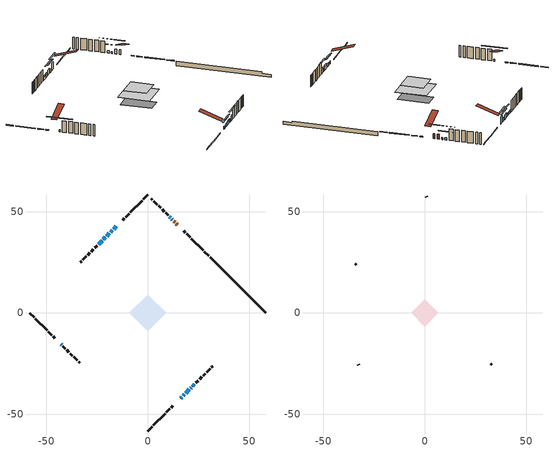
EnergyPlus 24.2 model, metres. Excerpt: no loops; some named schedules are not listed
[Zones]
conditioned space
 floor adiabatic (AdiabaticFloorConstruction): -9.03,0 0,9.03 9.03,0 0,-9.03 z3.05
 floor foundation (Slab1 construction): -6.86,2.2 -2.2,6.86 6.86,-2.2 2.2,-6.86 z-1.22
 wall outside (RimJoist1 construction): 0,-58.16 2.11,-56.05 / -58.16,0 -56.05,-2.11 / 0,58.16 -2.11,56.05 / 30.06,28.1 27.95,30.21 z0.61:0.91
 wall outside (RimJoist2 construction): 2.77,-55.4 8.52,-49.65 / -55.4,-2.77 -49.65,-8.52 / -2.77,55.4 -8.52,49.65 / 27.29,30.87 21.55,36.62 z0.61:0.91
 wall outside (RimJoist3 construction): 9.17,-48.99 10.89,-47.27 / -48.99,-9.17 -47.27,-10.89 / -9.17,48.99 -10.89,47.27 / 20.89,37.27 19.17,38.99 z0.61:0.91
 wall outside (RimJoist5 construction): 11.55,-46.62 12.4,-45.77 / -46.62,-11.55 -45.77,-12.4 / -11.55,46.62 -12.4,45.77 / 18.52,39.65 17.67,40.5 z0.61:0.91
 wall outside (AdiabaticWallConstruction 1): 14.64,43.53 14.12,44.05 / 13.46,44.7 12.85,45.31 z0.61:2.64
 wall outside (AdiabaticWallConstruction): 15.43,-42.74 15.49,-42.67 / 21.13,-37.03 21.4,-36.76 z0.61:1.83; 16.15,-42.02 16.74,-41.42 / 11.27,46.9 10.67,47.49 z0.61:1.58; 17.4,-40.77 18.05,-40.12 / -17.45,40.72 -18.24,39.92 z0.61:1.98; 18.7,-39.46 20.48,-37.69 z0.61:1.99; 12.2,45.97 11.92,46.24 / -42.74,-15.43 -42.47,-15.7 z0.61:1.43; -15.43,42.74 -16.79,41.37 z0.61:3.66; -18.9,39.27 -20.26,37.9 z0.61:2.72; 22.06,-36.11 23.03,-35.14 z0.61:2.74; -20.92,37.25 -21.82,36.35 / -22.47,35.69 -24.27,33.89 z0.61:1.68
 wall outside (Wall1 construction): 23.69,-34.48 24.87,-33.3 / -41.81,-16.35 -40.63,-17.54 / -24.93,33.24 -26.11,32.06 / 10.02,48.15 8.83,49.33 z0.61:5.49
 wall outside (Wall2 construction): 25.53,-32.64 26.67,-31.49 / -39.97,-18.19 -38.82,-19.34 / -26.77,31.4 -27.91,30.25 / 8.18,49.99 7.03,51.14 z0.61:5.49
 wall outside (Wall3 construction): 27.33,-30.83 28.34,-29.83 / -38.17,-20 -37.16,-21.01 / -28.57,29.59 -29.58,28.59 / 6.37,51.79 5.36,52.8 z0.61:5.49
 wall outside (Wall4 construction): 29,-29.17 30.72,-27.45 / -36.5,-21.66 -34.78,-23.38 / -30.24,27.93 -31.96,26.21 / 4.71,53.46 2.99,55.18 z0.61:5.49
 wall outside (Wall5 construction): 31.37,-26.79 31.94,-26.23 / -34.12,-24.04 -33.56,-24.61 / -32.61,25.55 -33.18,24.99 / 2.33,55.83 1.76,56.4 z0.61:5.49
 wall foundation (FoundationWall1 construction): 30.72,27.44,-1.22 30.72,27.44,0.61 55.42,2.74,0.61 55.42,2.74,0 58.16,0,0 58.16,0,-1.22
 window (WindowConstruction 10): 15.43,-42.74 15.49,-42.67 z0.61:1.83
 window (WindowConstruction 7): 16.15,-42.01 16.74,-41.42 z0.61:1.58
 window (WindowConstruction 8): 17.4,-40.76 18.05,-40.12 z0.61:1.98
 window (WindowConstruction 9): 18.7,-39.46 20.48,-37.69 z0.61:1.99
 window (WindowConstruction 12): 12.19,45.97 11.92,46.24 z0.61:1.42
 window (WindowConstruction 13): -42.74,-15.43 -42.47,-15.7 z0.61:1.42
 window (WindowConstruction 11): 21.13,-37.03 21.4,-36.76 z0.61:1.83
 window (WindowConstruction): 11.27,46.9 10.67,47.49 z0.61:1.58
 window (WindowConstruction 1): -15.43,42.74 -16.79,41.37 z0.61:3.66
 window (WindowConstruction 2): -17.45,40.72 -18.24,39.93 z0.61:1.98
 window (WindowConstruction 3): -18.9,39.27 -20.26,37.9 z0.61:2.72
 window (WindowConstruction 4): 22.06,-36.11 23.03,-35.14 z0.61:2.74
 window (WindowConstruction 5): -20.92,37.25 -21.82,36.35 z0.61:1.68
 window (WindowConstruction 6): -22.47,35.69 -24.27,33.9 z0.61:1.68
 door (Door): 14.64,43.53 14.12,44.05 z0.61:2.64
 door (Door 1): 13.46,44.7 12.85,45.31 z0.61:2.64
 ceiling adiabatic (AdiabaticFloorConstruction): 0,-9.03 9.03,0 0,9.03 -9.03,0 z3.05
attic - vented
 floor to conditioned space (Floor1 construction Reversed): -6.69,0 0,6.69 6.69,0 0,-6.69 z5.49
 wall outside (Wall6 construction): 32.6,-25.57 33.05,-25.12 / -32.9,-25.26 -32.45,-25.71 / -33.84,24.33 -34.29,23.88 / 1.11,57.06 0.66,57.51 z0.61:5.49
 roof outside (Roof1 construction): 14.77,-43.39,5.49 8.26,-36.88,8.56 6.54,-38.6,8.56 13.05,-45.11,5.49; -43.39,-14.77,5.49 -36.88,-8.26,8.56 -38.6,-6.54,8.56 -45.11,-13.05,5.49; -14.77,43.39,5.49 -8.26,36.88,8.56 -6.54,38.6,8.56 -13.05,45.11,5.49; 15.29,42.87,5.49 8.78,36.36,8.56 10.5,34.64,8.56 17.01,41.15,5.49
shading: 18.61,-39.56 14.28,-43.88 14.57,-44.17 18.9,-39.85 z4.22; 19.91,-38.25 15.53,-42.63 15.82,-42.92 20.2,-38.54 z4.62; 20.62,-37.55 18.56,-39.6 18.85,-39.89 20.91,-37.84 z2.19; 8.33,49.83 15.79,42.38 16.08,42.67 8.62,50.12 z6.5; -38.88,-19.29 -46.33,-11.83 -46.62,-12.13 -39.17,-19.58 z6.5; 8.81,49.36 13.13,45.03 13.42,45.32 9.1,49.65 z4.22; -18.66,39.51 -13.56,44.6 -13.85,44.9 -18.95,39.8 z6.3; -20.11,38.06 -15.58,42.58 -15.87,42.87 -20.4,38.35 z4.62; -22.13,36.04 -17.03,41.14 -17.32,41.43 -22.42,36.33 z5.36; 24.89,-33.27 20.19,-37.97 20.48,-38.26 25.19,-33.56 z5.38; -21.96,36.21 -20.78,37.39 -21.07,37.68 -22.25,36.5 z1.88; -24.41,33.75 -22.33,35.83 -22.62,36.13 -24.7,34.04 z1.88
[Building]
Building 1: Terrain=Suburbs
[Site:Location]
Toronto City Centre_ON: Latitude {deg}=43.63; Longitude {deg}=-79.39; Time Zone {hr}=-5; Elevation {m}=77; Keep Site Location Information=Yes
[Site:GroundTemperature:Shallow]
5.01852, 3.26908, 3.12898, 3.95918, 7.29196, 10.6092, 13.4851, 15.3069, 15.4617, 13.9799, 11.1774, 7.9619
[Site:WaterMainsTemperature]
Calculation Method=Schedule; Temperature Schedule=mains temperature schedule
[Material] Roughness=Rough; Thermal Absorptance=0.9
Name | Thickness {m} | Conductivity {W/m-K} | Density {kg/m3} | Specific Heat {J/kg-K} | Solar Absorptance | Visible Absorptance
asphalt or fiberglass shingles | 0.00635 | 0.162714 | 1121.4 | 1465.45 | 0.4 | 0.4
ceiling loosefill ins | 0.0846667 | 0.0480833 | 16.02 | 1046.75 | 0.7 | 0.7
ceiling stud and cavity | 0.1397 | 0.088546 | 65.682 | 1177.47 | 0.7 | 0.7
concrete 4.0 in. | 0.1016 | 1.803125 | 2242.8 | 837.4 | 0.7 | 0.7
concrete 8.0 in. | 0.2032 | 1.803125 | 2242.8 | 837.4 | 0.7 | 0.7
door material | 0.04445 | 0.053851 | 512.64 | 1214.23 | 0.7 | 0.7
exterior vertical ins | 0.0124731 | 0.029427 | 32.04 | 1214.23 | 0.7 | 0.7
floor covering | 0.0127 | 0.0433444 | 54.468 | 1339.84 | 0.6 | 0.6
floor rigid ins; wall rigid ins | 0.512978 | 0.029427 | 32.04 | 1214.23 | 0.7 | 0.7
floor stud and cavity | 0.1397 | 1.75129 | 37.0049 | 1207.88 | 0.7 | 0.7
furniture material conditioned space 1 | 0.1524 | 0.115458 | 640.8 | 1214.23 | 0.6 | 0.6
gypsum board | 0.0127 | 0.160291 | 801 | 837.4 | 0.6 | 0.6
gypsum board 1 | 0.0127 | 0.160291 | 801 | 837.4 | 0.7 | 0.7
osb sheathing 0.5 in. | 0.0127 | 0.115458 | 512.64 | 1214.23 | 0.7 | 0.7
osb sheathing 0.75 in. | 0.01905 | 0.115458 | 512.64 | 1214.23 | 0.7 | 0.7
osb sheathing 2.0 in. | 0.0508 | 0.115458 | 512.64 | 1214.23 | 0.7 | 0.7
rim joist rigid ins | 0.051816 | 0.029427 | 32.04 | 1214.23 | 0.7 | 0.7
rim joist stud and cavity | 0.0508 | 0.0453203 | 125.044 | 1163.47 | 0.6 | 0.6
rim joist stud and cavity 1 | 0.0508 | 0.311623 | 125.044 | 1163.47 | 0.6 | 0.6
rim joist stud and cavity 2 | 0.0508 | 0.0297552 | 125.044 | 1163.47 | 0.6 | 0.6
rim joist stud and cavity 3 | 0.0508 | 0.0322498 | 125.044 | 1163.47 | 0.6 | 0.6
wall stud and cavity | 0.1397 | 0.0971095 | 139.0536 | 1170.24 | 0.7 | 0.7
wall stud and cavity 1 | 0.1397 | 0.0832512 | 139.0536 | 1170.24 | 0.7 | 0.7
wall stud and cavity 2 | 0.1397 | 0.0969908 | 139.0536 | 1170.24 | 0.7 | 0.7
wall stud and cavity 3 | 0.1397 | 0.111902 | 139.0536 | 1170.24 | 0.7 | 0.7
wall stud and cavity 4 | 0.0889 | 6.1454 | 50.32683 | 1063.81 | 0.6 | 0.6
wall stud and cavity 5 | 0.0889 | 0.380278 | 52.3479 | 1209.89 | 0.7 | 0.7
wall stud and cavity 6 | 0.0889 | 0.391764 | 83.0341 | 1211.67 | 0.7 | 0.7
wood siding | 0.0254 | 0.102417 | 544.68 | 1172.36 | 0.4 | 0.4
wood siding 1 | 0.00254 | 0.102417 | 544.68 | 1172.36 | 0.4 | 0.4
wood siding 2; wood siding 3; wood siding 4 | 0.0254 | 0.102417 | 544.68 | 1172.36 | 0.7 | 0.7
[WindowMaterial:SimpleGlazingSystem]
Name | U-Factor {W/m2-K} | Solar Heat Gain Coefficient
WindowMaterial | 2.12414 | 0.43
WindowMaterial 1 | 1.60631 | 0.57
WindowMaterial 10 | 3.06271 | 0.54
WindowMaterial 11 | 3.22965 | 0.37
WindowMaterial 2 | 2.347853 | 0.53
WindowMaterial 3 | 2.969594 | 0.6
WindowMaterial 4 | 1.7051 | 0.54
WindowMaterial 5 | 1.97538 | 0.47
WindowMaterial 6 | 1.84138 | 0.5
WindowMaterial 7 | 1.9856 | 0.47
WindowMaterial 8 | 3.30005 | 0.67
WindowMaterial 9 | 3.11495 | 0.41
[Construction]
AdiabaticFloorConstruction: floor stud and cavity, floor rigid ins, osb sheathing 0.75 in., floor covering
AdiabaticWallConstruction: wood siding 3, wall rigid ins, wall stud and cavity 5, gypsum board
AdiabaticWallConstruction 1: wood siding 4, wall rigid ins, wall stud and cavity 5, gypsum board
Door; Door 1: door material
Floor1 construction Reversed: gypsum board, ceiling stud and cavity, ceiling loosefill ins
FoundationWall1 construction: concrete 8.0 in., gypsum board 1
furniture construction conditioned space 1: furniture material conditioned space 1
PartitionWallConstruction: gypsum board, wall stud and cavity 6, gypsum board
RimJoist1 construction: wood siding 2, osb sheathing 2.0 in., rim joist stud and cavity
RimJoist2 construction: wood siding 2, rim joist rigid ins, osb sheathing 2.0 in., rim joist stud and cavity 1
RimJoist3 construction: wood siding 2, osb sheathing 2.0 in., rim joist stud and cavity 2
RimJoist5 construction: wood siding 2, osb sheathing 2.0 in., rim joist stud and cavity 3
Roof1 construction: asphalt or fiberglass shingles
Slab1 construction: concrete 4.0 in.
Wall1 construction: wood siding, osb sheathing 0.5 in., wall stud and cavity, gypsum board
Wall2 construction; Wall4 construction: wood siding, osb sheathing 0.5 in., wall stud and cavity 1, gypsum board
Wall3 construction: wood siding, osb sheathing 0.5 in., wall stud and cavity 2, gypsum board
Wall5 construction: wood siding, osb sheathing 0.5 in., wall stud and cavity 3, gypsum board
Wall6 construction: wood siding 1, wall stud and cavity 4
WindowConstruction; WindowConstruction 7: WindowMaterial
WindowConstruction 1: WindowMaterial 1
WindowConstruction 10: WindowMaterial 9
WindowConstruction 11: WindowMaterial 10
WindowConstruction 12; WindowConstruction 13: WindowMaterial 11
WindowConstruction 2: WindowMaterial 2
WindowConstruction 3: WindowMaterial 3
WindowConstruction 4: WindowMaterial 4
WindowConstruction 5: WindowMaterial 5
WindowConstruction 6: WindowMaterial 6
WindowConstruction 8: WindowMaterial 7
WindowConstruction 9: WindowMaterial 8
[Zone] Multiplier=1; Part of Total Floor Area=Yes
Name | Volume {m3}
attic - vented | 44.6031
conditioned space | 592.1
[Space]
Name | Zone | Volume {m3}
attic - vented 1 | attic - vented | 44.6031
conditioned space 1 | conditioned space | 592.1
[ZoneInfiltration:EffectiveLeakageArea]
infil attic - vented 1: Zone or Space=attic - vented 1; Schedule=Always On Discrete; Effective Air Leakage Area {cm2}=3767.16; Stack Coefficient=0.000552675; Wind Coefficient=1.58838e-05
[ZoneMixing]
whole house fan mix: Zone or Space=attic - vented; Schedule=Always On Continuous; Design Flow Rate Calculation Method=Flow/Zone; Design Flow Rate {m3/s}=0; Source Zone or Space=conditioned space
[SurfaceProperty:ExposedFoundationPerimeter]
Slab1: Exposed Perimeter Calculation Method=TotalExposedPerimeter; Total Exposed Perimeter {m}=38.812
[InternalMass] Zone or ZoneList=conditioned space; Space or SpaceList=conditioned space 1
Name | Construction | Surface Area {m2}
furniture mass conditioned space 1 | furniture construction conditioned space 1 | 99.0398
partition wall mass | PartitionWallConstruction | 247.6
[Lights]
interior lighting: Zone or ZoneList or Space or SpaceList=conditioned space 1; Schedule=interior lighting schedule; Design Level Calculation Method=LightingLevel; Lighting Level {W}=343.2; Return Air Fraction=0; Fraction Radiant=0.6; Fraction Visible=0.2; Fraction Replaceable=1
[People]
occupants: Zone or ZoneList or Space or SpaceList=conditioned space 1; Number of People Schedule=occupants schedule; Number of People Calculation Method=People; Number of People=3; Fraction Radiant=0.314171; Sensible Heat Fraction=0.56303; Activity Level Schedule=occupants activity schedule; Carbon Dioxide Generation Rate {m3/s-W}=0; Enable ASHRAE 55 Comfort Warnings=No; Mean Radiant Temperature Calculation Type=EnclosureAveraged
[ElectricEquipment] Zone or ZoneList or Space or SpaceList=conditioned space 1; Design Level Calculation Method=EquipmentLevel
Name | Schedule | Design Level {W} | Fraction Latent | Fraction Radiant | Fraction Lost
clothes dryer | clothes dryer schedule | 140.772 | 0.015 | 0.081 | 0.85
clothes washer | clothes washer schedule | 32.1985 | 0.03 | 0.162 | 0.7
cooking range | cooking range schedule | 215.147 | 0.08 | 0.432 | 0.2
dishwasher | dishwasher schedule | 66.8632 | 0.3 | 0.18 | 0.4
fridge | fridge schedule | 72.9452 | 0 | 0.6 | 0
mech vent bath fan 0 | mech vent bath fan 0 schedule | 50.2 | 0 | 0 | 1
mech vent bath fan 1 | mech vent bath fan 1 schedule | 50.2 | 0 | 0 | 1
mech vent house fan | mech vent house fan schedule | 0 | 0 | 0 | 1
mech vent house fan cfis | mech vent house fan cfis schedule | 0 | 0 | 0 | 0
mech vent range fan 0 | mech vent range fan 0 schedule | 57 | 0 | 0 | 1
misc plug loads | misc plug loads schedule | 494.7 | 0.045 | 0.513 | 0.1
whole house fan | Always On Discrete | 0 | 0 | 0 | 1
[OtherEquipment] Zone or ZoneList or Space or SpaceList=conditioned space 1; Design Level Calculation Method=EquipmentLevel
Name | Fuel Type | Schedule | Design Level {W} | Fraction Latent | Fraction Radiant | Fraction Lost
clothes dryer 1 | Electricity | clothes dryer schedule | 0 | 0.015 | 0.081 | 0.85
cooking range 1 | Electricity | cooking range schedule | 0 | 0.08 | 0.432 | 0.2
general water use latent | None | general water use schedule | 62.594 | 1 | 0 | 0
general water use sensible | None | general water use schedule | -61.6891 | 0 | 0.6 | 0
mech vent house fan latent load | None | Always On Discrete | 0 | 1 | 0 | 0
mech vent house fan sensible load | None | Always On Discrete | 0 | 0 | 0 | 0
water heater energy adjustment1 | NaturalGas | Always On Discrete | 0.01 | 0 | 0 | 1
[ZoneInfiltration:DesignFlowRate] Zone or ZoneList or Space or SpaceList=conditioned space 1; Schedule=Always On Discrete; Design Flow Rate Calculation Method=Flow/Zone; Design Flow Rate {m3/s}=0
infil flow; natural vent flow; whole house fan flow
[Foundation:Kiva]
Foundation Kiva 1: Initial Indoor Air Temperature {C}=18; Wall Height Above Grade {m}=0.609996; Wall Depth Below Slab {m}=0.2032; Custom Block Material Name 1=exterior vertical ins; Custom Block Depth 1 {m}=1.82999; Custom Block X Position 1 {m}=0.2159; Custom Block Z Position 1 {m}=0
[Foundation:Kiva:Settings]
Soil Conductivity {W/m-K}=0.849921; Soil Density {kg/m3}=1842.3; Soil Specific Heat {J/kg-K}=418.7; Ground Solar Absorptivity=0.9; Ground Thermal Absorptivity=0.9; Ground Surface Roughness {m}=0.03; Far-Field Width {m}=40; Deep-Ground Boundary Condition=ZeroFlux; Deep-Ground Depth {m}=40; Minimum Cell Dimension {m}=0.2; Maximum Cell Growth Coefficient=3; Simulation Timestep=Timestep
[Exterior:Lights]
exterior lighting: Schedule=exterior lighting schedule; Design Level {W}=75.6
[Schedule:Constant]
Name | Hourly Value
Always On Continuous; mech vent house fan schedule; mech vent house fan cfis schedule; Always On Discrete | 1
occupants activity schedule | 117.228
fridge schedule | 0
[Schedule:Week:Daily]
interior lighting schedule Week Rule - Jan1-Jan27: interior lighting schedule day, interior lighting schedule day, interior lighting schedule day, interior lighting schedule day, interior lighting schedule day, interior lighting schedule day, interior lighting schedule day, interior lighting schedule default day, interior lighting schedule default day, interior lighting schedule default day, interior lighting schedule default day, interior lighting schedule default day
interior lighting schedule Week Rule - Jan28-Feb3: interior lighting schedule day, interior lighting schedule day, interior lighting schedule day, interior lighting schedule day, interior lighting schedule day 1, interior lighting schedule day 1, interior lighting schedule day 1, interior lighting schedule default day, interior lighting schedule default day, interior lighting schedule default day, interior lighting schedule default day, interior lighting schedule default day
interior lighting schedule Week Rule - Feb4-Feb24: interior lighting schedule day 1, interior lighting schedule day 1, interior lighting schedule day 1, interior lighting schedule day 1, interior lighting schedule day 1, interior lighting schedule day 1, interior lighting schedule day 1, interior lighting schedule default day, interior lighting schedule default day, interior lighting schedule default day, interior lighting schedule default day, interior lighting schedule default day
interior lighting schedule Week Rule - Feb25-Mar3: interior lighting schedule day 1, interior lighting schedule day 1, interior lighting schedule day 1, interior lighting schedule day 1, interior lighting schedule day 2, interior lighting schedule day 2, interior lighting schedule day 2, interior lighting schedule default day, interior lighting schedule default day, interior lighting schedule default day, interior lighting schedule default day, interior lighting schedule default day
interior lighting schedule Week Rule - Mar4-Mar31: interior lighting schedule day 2, interior lighting schedule day 2, interior lighting schedule day 2, interior lighting schedule day 2, interior lighting schedule day 2, interior lighting schedule day 2, interior lighting schedule day 2, interior lighting schedule default day, interior lighting schedule default day, interior lighting schedule default day, interior lighting schedule default day, interior lighting schedule default day
interior lighting schedule Week Rule - Apr1-Apr28: interior lighting schedule day 3, interior lighting schedule day 3, interior lighting schedule day 3, interior lighting schedule day 3, interior lighting schedule day 3, interior lighting schedule day 3, interior lighting schedule day 3, interior lighting schedule default day, interior lighting schedule default day, interior lighting schedule default day, interior lighting schedule default day, interior lighting schedule default day
interior lighting schedule Week Rule - Apr29-May5: interior lighting schedule day 3, interior lighting schedule day 3, interior lighting schedule day 4, interior lighting schedule day 4, interior lighting schedule day 4, interior lighting schedule day 4, interior lighting schedule day 4, interior lighting schedule default day, interior lighting schedule default day, interior lighting schedule default day, interior lighting schedule default day, interior lighting schedule default day
interior lighting schedule Week Rule - May6-May26: interior lighting schedule day 4, interior lighting schedule day 4, interior lighting schedule day 4, interior lighting schedule day 4, interior lighting schedule day 4, interior lighting schedule day 4, interior lighting schedule day 4, interior lighting schedule default day, interior lighting schedule default day, interior lighting schedule default day, interior lighting schedule default day, interior lighting schedule default day
interior lighting schedule Week Rule - May27-Jun2: interior lighting schedule day 4, interior lighting schedule day 4, interior lighting schedule day 4, interior lighting schedule day 4, interior lighting schedule day 4, interior lighting schedule day 5, interior lighting schedule day 5, interior lighting schedule default day, interior lighting schedule default day, interior lighting schedule default day, interior lighting schedule default day, interior lighting schedule default day
interior lighting schedule Week Rule - Jun3-Jun30: interior lighting schedule day 5, interior lighting schedule day 5, interior lighting schedule day 5, interior lighting schedule day 5, interior lighting schedule day 5, interior lighting schedule day 5, interior lighting schedule day 5, interior lighting schedule default day, interior lighting schedule default day, interior lighting schedule default day, interior lighting schedule default day, interior lighting schedule default day
interior lighting schedule Week Rule - Jul1-Jul28: interior lighting schedule day 6, interior lighting schedule day 6, interior lighting schedule day 6, interior lighting schedule day 6, interior lighting schedule day 6, interior lighting schedule day 6, interior lighting schedule day 6, interior lighting schedule default day, interior lighting schedule default day, interior lighting schedule default day, interior lighting schedule default day, interior lighting schedule default day
interior lighting schedule Week Rule - Jul29-Aug4: interior lighting schedule day 6, interior lighting schedule day 6, interior lighting schedule day 6, interior lighting schedule day 7, interior lighting schedule day 7, interior lighting schedule day 7, interior lighting schedule day 7, interior lighting schedule default day, interior lighting schedule default day, interior lighting schedule default day, interior lighting schedule default day, interior lighting schedule default day
interior lighting schedule Week Rule - Aug5-Aug25: interior lighting schedule day 7, interior lighting schedule day 7, interior lighting schedule day 7, interior lighting schedule day 7, interior lighting schedule day 7, interior lighting schedule day 7, interior lighting schedule day 7, interior lighting schedule default day, interior lighting schedule default day, interior lighting schedule default day, interior lighting schedule default day, interior lighting schedule default day
interior lighting schedule Week Rule - Aug26-Sep1: interior lighting schedule day 7, interior lighting schedule day 7, interior lighting schedule day 7, interior lighting schedule day 7, interior lighting schedule day 7, interior lighting schedule day 7, interior lighting schedule day 8, interior lighting schedule default day, interior lighting schedule default day, interior lighting schedule default day, interior lighting schedule default day, interior lighting schedule default day
interior lighting schedule Week Rule - Sep2-Sep29: interior lighting schedule day 8, interior lighting schedule day 8, interior lighting schedule day 8, interior lighting schedule day 8, interior lighting schedule day 8, interior lighting schedule day 8, interior lighting schedule day 8, interior lighting schedule default day, interior lighting schedule default day, interior lighting schedule default day, interior lighting schedule default day, interior lighting schedule default day
interior lighting schedule Week Rule - Sep30-Oct6: interior lighting schedule day 8, interior lighting schedule day 9, interior lighting schedule day 9, interior lighting schedule day 9, interior lighting schedule day 9, interior lighting schedule day 9, interior lighting schedule day 9, interior lighting schedule default day, interior lighting schedule default day, interior lighting schedule default day, interior lighting schedule default day, interior lighting schedule default day
interior lighting schedule Week Rule - Oct7-Oct27: interior lighting schedule day 9, interior lighting schedule day 9, interior lighting schedule day 9, interior lighting schedule day 9, interior lighting schedule day 9, interior lighting schedule day 9, interior lighting schedule day 9, interior lighting schedule default day, interior lighting schedule default day, interior lighting schedule default day, interior lighting schedule default day, interior lighting schedule default day
interior lighting schedule Week Rule - Oct28-Nov3: interior lighting schedule day 9, interior lighting schedule day 9, interior lighting schedule day 9, interior lighting schedule day 9, interior lighting schedule day 10, interior lighting schedule day 10, interior lighting schedule day 10, interior lighting schedule default day, interior lighting schedule default day, interior lighting schedule default day, interior lighting schedule default day, interior lighting schedule default day
interior lighting schedule Week Rule - Nov4-Nov24: interior lighting schedule day 10, interior lighting schedule day 10, interior lighting schedule day 10, interior lighting schedule day 10, interior lighting schedule day 10, interior lighting schedule day 10, interior lighting schedule day 10, interior lighting schedule default day, interior lighting schedule default day, interior lighting schedule default day, interior lighting schedule default day, interior lighting schedule default day
interior lighting schedule Week Rule - Nov25-Dec1: interior lighting schedule day 10, interior lighting schedule day 10, interior lighting schedule day 10, interior lighting schedule day 10, interior lighting schedule day 10, interior lighting schedule day 10, interior lighting schedule day 11, interior lighting schedule default day, interior lighting schedule default day, interior lighting schedule default day, interior lighting schedule default day, interior lighting schedule default day
interior lighting schedule Week Rule - Dec2-Dec31: interior lighting schedule day 11, interior lighting schedule day 11, interior lighting schedule day 11, interior lighting schedule day 11, interior lighting schedule day 11, interior lighting schedule day 11, interior lighting schedule day 11, interior lighting schedule default day, interior lighting schedule default day, interior lighting schedule default day, interior lighting schedule default day, interior lighting schedule default day
occupants schedule Week Rule - Jan1-Dec31: occupants schedule day, occupants schedule day, occupants schedule day, occupants schedule day, occupants schedule day, occupants schedule day, occupants schedule day, occupants schedule default day, occupants schedule default day, occupants schedule default day, occupants schedule default day, occupants schedule default day
clothes dryer schedule Week Rule - Jan1-Dec31: clothes dryer schedule day, clothes dryer schedule day, clothes dryer schedule day, clothes dryer schedule day, clothes dryer schedule day, clothes dryer schedule day, clothes dryer schedule day, clothes dryer schedule default day, clothes dryer schedule default day, clothes dryer schedule default day, clothes dryer schedule default day, clothes dryer schedule default day
clothes washer schedule Week Rule - Jan1-Dec31: clothes washer schedule day, clothes washer schedule day, clothes washer schedule day, clothes washer schedule day, clothes washer schedule day, clothes washer schedule day, clothes washer schedule day, clothes washer schedule default day, clothes washer schedule default day, clothes washer schedule default day, clothes washer schedule default day, clothes washer schedule default day
cooking range schedule Week Rule - Jan1-Dec31: cooking range schedule day, cooking range schedule day, cooking range schedule day, cooking range schedule day, cooking range schedule day, cooking range schedule day, cooking range schedule day, cooking range schedule default day, cooking range schedule default day, cooking range schedule default day, cooking range schedule default day, cooking range schedule default day
dishwasher schedule Week Rule - Jan1-Dec31: dishwasher schedule day, dishwasher schedule day, dishwasher schedule day, dishwasher schedule day, dishwasher schedule day, dishwasher schedule day, dishwasher schedule day, dishwasher schedule default day, dishwasher schedule default day, dishwasher schedule default day, dishwasher schedule default day, dishwasher schedule default day
mech vent bath fan 0 schedule Week Rule - Jan1-Dec31: mech vent bath fan 0 schedule day, mech vent bath fan 0 schedule day, mech vent bath fan 0 schedule day, mech vent bath fan 0 schedule day, mech vent bath fan 0 schedule day, mech vent bath fan 0 schedule day, mech vent bath fan 0 schedule day, mech vent bath fan 0 schedule default day, mech vent bath fan 0 schedule default day, mech vent bath fan 0 schedule default day, mech vent bath fan 0 schedule default day, mech vent bath fan 0 schedule default day
mech vent bath fan 1 schedule Week Rule - Jan1-Dec31: mech vent bath fan 1 schedule day, mech vent bath fan 1 schedule day, mech vent bath fan 1 schedule day, mech vent bath fan 1 schedule day, mech vent bath fan 1 schedule day, mech vent bath fan 1 schedule day, mech vent bath fan 1 schedule day, mech vent bath fan 1 schedule default day, mech vent bath fan 1 schedule default day, mech vent bath fan 1 schedule default day, mech vent bath fan 1 schedule default day, mech vent bath fan 1 schedule default day
mech vent range fan 0 schedule Week Rule - Jan1-Dec31: mech vent range fan 0 schedule day, mech vent range fan 0 schedule day, mech vent range fan 0 schedule day, mech vent range fan 0 schedule day, mech vent range fan 0 schedule day, mech vent range fan 0 schedule day, mech vent range fan 0 schedule day, mech vent range fan 0 schedule default day, mech vent range fan 0 schedule default day, mech vent range fan 0 schedule default day, mech vent range fan 0 schedule default day, mech vent range fan 0 schedule default day
misc plug loads schedule Week Rule - Jan1-Dec31: misc plug loads schedule day, misc plug loads schedule day, misc plug loads schedule day, misc plug loads schedule day, misc plug loads schedule day, misc plug loads schedule day, misc plug loads schedule day, misc plug loads schedule default day, misc plug loads schedule default day, misc plug loads schedule default day, misc plug loads schedule default day, misc plug loads schedule default day
general water use schedule Week Rule - Jan1-Dec31: general water use schedule day, general water use schedule day, general water use schedule day, general water use schedule day, general water use schedule day, general water use schedule day, general water use schedule day, general water use schedule default day, general water use schedule default day, general water use schedule default day, general water use schedule default day, general water use schedule default day
exterior lighting schedule Week Rule - Jan1-Jan27: exterior lighting schedule day, exterior lighting schedule day, exterior lighting schedule day, exterior lighting schedule day, exterior lighting schedule day, exterior lighting schedule day, exterior lighting schedule day, exterior lighting schedule default day, exterior lighting schedule default day, exterior lighting schedule default day, exterior lighting schedule default day, exterior lighting schedule default day
exterior lighting schedule Week Rule - Jan28-Feb3: exterior lighting schedule day, exterior lighting schedule day, exterior lighting schedule day, exterior lighting schedule day, exterior lighting schedule day 1, exterior lighting schedule day 1, exterior lighting schedule day 1, exterior lighting schedule default day, exterior lighting schedule default day, exterior lighting schedule default day, exterior lighting schedule default day, exterior lighting schedule default day
exterior lighting schedule Week Rule - Feb4-Feb24: exterior lighting schedule day 1, exterior lighting schedule day 1, exterior lighting schedule day 1, exterior lighting schedule day 1, exterior lighting schedule day 1, exterior lighting schedule day 1, exterior lighting schedule day 1, exterior lighting schedule default day, exterior lighting schedule default day, exterior lighting schedule default day, exterior lighting schedule default day, exterior lighting schedule default day
exterior lighting schedule Week Rule - Feb25-Mar3: exterior lighting schedule day 1, exterior lighting schedule day 1, exterior lighting schedule day 1, exterior lighting schedule day 1, exterior lighting schedule day 2, exterior lighting schedule day 2, exterior lighting schedule day 2, exterior lighting schedule default day, exterior lighting schedule default day, exterior lighting schedule default day, exterior lighting schedule default day, exterior lighting schedule default day
exterior lighting schedule Week Rule - Mar4-Mar31: exterior lighting schedule day 2, exterior lighting schedule day 2, exterior lighting schedule day 2, exterior lighting schedule day 2, exterior lighting schedule day 2, exterior lighting schedule day 2, exterior lighting schedule day 2, exterior lighting schedule default day, exterior lighting schedule default day, exterior lighting schedule default day, exterior lighting schedule default day, exterior lighting schedule default day
exterior lighting schedule Week Rule - Apr1-Apr28: exterior lighting schedule day 3, exterior lighting schedule day 3, exterior lighting schedule day 3, exterior lighting schedule day 3, exterior lighting schedule day 3, exterior lighting schedule day 3, exterior lighting schedule day 3, exterior lighting schedule default day, exterior lighting schedule default day, exterior lighting schedule default day, exterior lighting schedule default day, exterior lighting schedule default day
exterior lighting schedule Week Rule - Apr29-May5: exterior lighting schedule day 3, exterior lighting schedule day 3, exterior lighting schedule day 4, exterior lighting schedule day 4, exterior lighting schedule day 4, exterior lighting schedule day 4, exterior lighting schedule day 4, exterior lighting schedule default day, exterior lighting schedule default day, exterior lighting schedule default day, exterior lighting schedule default day, exterior lighting schedule default day
exterior lighting schedule Week Rule - May6-May26: exterior lighting schedule day 4, exterior lighting schedule day 4, exterior lighting schedule day 4, exterior lighting schedule day 4, exterior lighting schedule day 4, exterior lighting schedule day 4, exterior lighting schedule day 4, exterior lighting schedule default day, exterior lighting schedule default day, exterior lighting schedule default day, exterior lighting schedule default day, exterior lighting schedule default day
exterior lighting schedule Week Rule - May27-Jun2: exterior lighting schedule day 4, exterior lighting schedule day 4, exterior lighting schedule day 4, exterior lighting schedule day 4, exterior lighting schedule day 4, exterior lighting schedule day 5, exterior lighting schedule day 5, exterior lighting schedule default day, exterior lighting schedule default day, exterior lighting schedule default day, exterior lighting schedule default day, exterior lighting schedule default day
exterior lighting schedule Week Rule - Jun3-Jun30: exterior lighting schedule day 5, exterior lighting schedule day 5, exterior lighting schedule day 5, exterior lighting schedule day 5, exterior lighting schedule day 5, exterior lighting schedule day 5, exterior lighting schedule day 5, exterior lighting schedule default day, exterior lighting schedule default day, exterior lighting schedule default day, exterior lighting schedule default day, exterior lighting schedule default day
exterior lighting schedule Week Rule - Jul1-Jul28: exterior lighting schedule day 6, exterior lighting schedule day 6, exterior lighting schedule day 6, exterior lighting schedule day 6, exterior lighting schedule day 6, exterior lighting schedule day 6, exterior lighting schedule day 6, exterior lighting schedule default day, exterior lighting schedule default day, exterior lighting schedule default day, exterior lighting schedule default day, exterior lighting schedule default day
[Schedule:Year]
interior lighting schedule: interior lighting schedule Week Rule - Jan1-Jan27, 1, 1, 1, 27, interior lighting schedule Week Rule - Jan28-Feb3, 1, 28, 2, 3, interior lighting schedule Week Rule - Feb4-Feb24, 2, 4, 2, 24, interior lighting schedule Week Rule - Feb25-Mar3, 2, 25, 3, 3, interior lighting schedule Week Rule - Mar4-Mar31, 3, 4, 3, 31, interior lighting schedule Week Rule - Apr1-Apr28, 4, 1, 4, 28, interior lighting schedule Week Rule - Apr29-May5, 4, 29, 5, 5, interior lighting schedule Week Rule - May6-May26, 5, 6, 5, 26, interior lighting schedule Week Rule - May27-Jun2, 5, 27, 6, 2, interior lighting schedule Week Rule - Jun3-Jun30, 6, 3, 6, 30, interior lighting schedule Week Rule - Jul1-Jul28, 7, 1, 7, 28, interior lighting schedule Week Rule - Jul29-Aug4, 7, 29, 8, 4, interior lighting schedule Week Rule - Aug5-Aug25, 8, 5, 8, 25, interior lighting schedule Week Rule - Aug26-Sep1, 8, 26, 9, 1, interior lighting schedule Week Rule - Sep2-Sep29, 9, 2, 9, 29, interior lighting schedule Week Rule - Sep30-Oct6, 9, 30, 10, 6, interior lighting schedule Week Rule - Oct7-Oct27, 10, 7, 10, 27, interior lighting schedule Week Rule - Oct28-Nov3, 10, 28, 11, 3, interior lighting schedule Week Rule - Nov4-Nov24, 11, 4, 11, 24, interior lighting schedule Week Rule - Nov25-Dec1, 11, 25, 12, 1, interior lighting schedule Week Rule - Dec2-Dec31, 12, 2, 12, 31
occupants schedule: occupants schedule Week Rule - Jan1-Dec31, 1, 1, 12, 31
clothes dryer schedule: clothes dryer schedule Week Rule - Jan1-Dec31, 1, 1, 12, 31
clothes washer schedule: clothes washer schedule Week Rule - Jan1-Dec31, 1, 1, 12, 31
cooking range schedule: cooking range schedule Week Rule - Jan1-Dec31, 1, 1, 12, 31
dishwasher schedule: dishwasher schedule Week Rule - Jan1-Dec31, 1, 1, 12, 31
mech vent bath fan 0 schedule: mech vent bath fan 0 schedule Week Rule - Jan1-Dec31, 1, 1, 12, 31
mech vent bath fan 1 schedule: mech vent bath fan 1 schedule Week Rule - Jan1-Dec31, 1, 1, 12, 31
mech vent range fan 0 schedule: mech vent range fan 0 schedule Week Rule - Jan1-Dec31, 1, 1, 12, 31
misc plug loads schedule: misc plug loads schedule Week Rule - Jan1-Dec31, 1, 1, 12, 31
general water use schedule: general water use schedule Week Rule - Jan1-Dec31, 1, 1, 12, 31
exterior lighting schedule: exterior lighting schedule Week Rule - Jan1-Jan27, 1, 1, 1, 27, exterior lighting schedule Week Rule - Jan28-Feb3, 1, 28, 2, 3, exterior lighting schedule Week Rule - Feb4-Feb24, 2, 4, 2, 24, exterior lighting schedule Week Rule - Feb25-Mar3, 2, 25, 3, 3, exterior lighting schedule Week Rule - Mar4-Mar31, 3, 4, 3, 31, exterior lighting schedule Week Rule - Apr1-Apr28, 4, 1, 4, 28, exterior lighting schedule Week Rule - Apr29-May5, 4, 29, 5, 5, exterior lighting schedule Week Rule - May6-May26, 5, 6, 5, 26, exterior lighting schedule Week Rule - May27-Jun2, 5, 27, 6, 2, exterior lighting schedule Week Rule - Jun3-Jun30, 6, 3, 6, 30, exterior lighting schedule Week Rule - Jul1-Jul28, 7, 1, 7, 28, exterior lighting schedule Week Rule - Jul29-Aug4, 7, 29, 8, 4, exterior lighting schedule Week Rule - Aug5-Aug25, 8, 5, 8, 25, exterior lighting schedule Week Rule - Aug26-Sep1, 8, 26, 9, 1, exterior lighting schedule Week Rule - Sep2-Sep29, 9, 2, 9, 29, exterior lighting schedule Week Rule - Sep30-Oct6, 9, 30, 10, 6, exterior lighting schedule Week Rule - Oct7-Oct27, 10, 7, 10, 27, exterior lighting schedule Week Rule - Oct28-Nov3, 10, 28, 11, 3, exterior lighting schedule Week Rule - Nov4-Nov24, 11, 4, 11, 24, exterior lighting schedule Week Rule - Nov25-Dec1, 11, 25, 12, 1, exterior lighting schedule Week Rule - Dec2-Dec31, 12, 2, 12, 31
[Schedule:Compact]
mains temperature schedule: Through: 01/01, For: AllDays, Until: 24:00, 8.80333, Through: 01/02, For: AllDays, Until: 24:00, 8.74333, Through: 01/03, For: AllDays, Until: 24:00, 8.68389, Through: 01/04, For: AllDays, Until: 24:00, 8.62611, Through: 01/05, For: AllDays, Until: 24:00, 8.56944, Through: 01/06, For: AllDays, Until: 24:00, 8.51389, Through: 01/07, For: AllDays, Until: 24:00, 8.45944, Through: 01/08, For: AllDays, Until: 24:00, 8.40611, Through: 01/09, For: AllDays, Until: 24:00, 8.35389, Through: 01/10, For: AllDays, Until: 24:00, 8.30278, Through: 01/11, For: AllDays, Until: 24:00, 8.25333, Through: 01/12, For: AllDays, Until: 24:00, 8.205, Through: 01/13, For: AllDays, Until: 24:00, 8.15778, Through: 01/14, For: AllDays, Until: 24:00, 8.11222, Through: 01/15, For: AllDays, Until: 24:00, 8.06778, Through: 01/16, For: AllDays, Until: 24:00, 8.02444, Through: 01/17, For: AllDays, Until: 24:00, 7.98222, Through: 01/18, For: AllDays, Until: 24:00, 7.94167, Through: 01/19, For: AllDays, Until: 24:00, 7.90222, Through: 01/20, For: AllDays, Until: 24:00, 7.86444, Through: 01/21, For: AllDays, Until: 24:00, 7.82778, Through: 01/22, For: AllDays, Until: 24:00, 7.79278, Through: 01/23, For: AllDays, Until: 24:00, 7.75889, Through: 01/24, For: AllDays, Until: 24:00, 7.72667, Through: 01/25, For: AllDays, Until: 24:00, 7.69556, Through: 01/26, For: AllDays, Until: 24:00, 7.66611, Through: 01/27, For: AllDays, Until: 24:00, 7.63778, Through: 01/28, For: AllDays, Until: 24:00, 7.61111, Through: 01/29, For: AllDays, Until: 24:00, 7.58556, Through: 01/30, For: AllDays, Until: 24:00, 7.56167, Through: 01/31, For: AllDays, Until: 24:00, 7.53944, Through: 02/01, For: AllDays, Until: 24:00, 7.51833, Through: 02/02, For: AllDays, Until: 24:00, 7.49889, Through: 02/03, For: AllDays, Until: 24:00, 7.48111, Through: 02/04, For: AllDays, Until: 24:00, 7.46444, Through: 02/05, For: AllDays, Until: 24:00, 7.44944, Through: 02/06, For: AllDays, Until: 24:00, 7.43556, Through: 02/07, For: AllDays, Until: 24:00, 7.42333, Through: 02/08, For: AllDays, Until: 24:00, 7.41278, Through: 02/09, For: AllDays, Until: 24:00, 7.40389, Through: 02/10, For: AllDays, Until: 24:00, 7.39611, Through: 02/11, For: AllDays, Until: 24:00, 7.39, Through: 02/12, For: AllDays, Until: 24:00, 7.38556, Through: 02/13, For: AllDays, Until: 24:00, 7.38222, Through: 02/14, For: AllDays, Until: 24:00, 7.38056, Through: 02/15, For: AllDays, Until: 24:00, 7.38056, Through: 02/16, For: AllDays, Until: 24:00, 7.38222, Through: 02/17, For: AllDays, Until: 24:00, 7.385, Through: 02/18, For: AllDays, Until: 24:00, 7.38944, Through: 02/19, For: AllDays, Until: 24:00, 7.395, Through: 02/20, For: AllDays, Until: 24:00, 7.40278, Through: 02/21, For: AllDays, Until: 24:00, 7.41167, Through: 02/22, For: AllDays, Until: 24:00, 7.42222, Through: 02/23, For: AllDays, Until: 24:00, 7.43389, Through: 02/24, For: AllDays, Until: 24:00, 7.44722, Through: 02/25, For: AllDays, Until: 24:00, 7.46222, Through: 02/26, For: AllDays, Until: 24:00, 7.47833, Through: 02/27, For: AllDays, Until: 24:00, 7.49611, Through: 02/28, For: AllDays, Until: 24:00, 7.51556, Through: 03/01, For: AllDays, Until: 24:00, 7.53667, Through: 03/02, For: AllDays, Until: 24:00, 7.55889, Through: 03/03, For: AllDays, Until: 24:00, 7.58222, Through: 03/04, For: AllDays, Until: 24:00, 7.60722, Through: 03/05, For: AllDays, Until: 24:00, 7.63389, Through: 03/06, For: AllDays, Until: 24:00, 7.66222, Through: 03/07, For: AllDays, Until: 24:00, 7.69111, Through: 03/08, For: AllDays, Until: 24:00, 7.72222, Through: 03/09, For: AllDays, Until: 24:00, 7.75444, Through: 03/10, For: AllDays, Until: 24:00, 7.78778, Through: 03/11, For: AllDays, Until: 24:00, 7.82278, Through: 03/12, For: AllDays, Until: 24:00, 7.85944, Through: 03/13, For: AllDays, Until: 24:00, 7.89722, Through: 03/14, For: AllDays, Until: 24:00, 7.93611, Through: 03/15, For: AllDays, Until: 24:00, 7.97667, Through: 03/16, For: AllDays, Until: 24:00, 8.01833, Through: 03/17, For: AllDays, Until: 24:00, 8.06167, Through: 03/18, For: AllDays, Until: 24:00, 8.10611, Through: 03/19, For: AllDays, Until: 24:00, 8.15167, Through: 03/20, For: AllDays, Until: 24:00, 8.19833, Through: 03/21, For: AllDays, Until: 24:00, 8.24667, Through: 03/22, For: AllDays, Until: 24:00, 8.29611, Through: 03/23, For: AllDays, Until: 24:00, 8.34667, Through: 03/24, For: AllDays, Until: 24:00, 8.39889, Through: 03/25, For: AllDays, Until: 24:00, 8.45167, Through: 03/26, For: AllDays, Until: 24:00, 8.50611, Through: 03/27, For: AllDays, Until: 24:00, 8.56167, Through: 03/28, For: AllDays, Until: 24:00, 8.61833, Through: 03/29, For: AllDays, Until: 24:00, 8.67611, Through: 03/30, For: AllDays, Until: 24:00, 8.735, Through: 03/31, For: AllDays, Until: 24:00, 8.795, Through: 04/01, For: AllDays, Until: 24:00, 8.85611, Through: 04/02, For: AllDays, Until: 24:00, 8.91833, Through: 04/03, For: AllDays, Until: 24:00, 8.98167, Through: 04/04, For: AllDays, Until: 24:00, 9.04556, Through: 04/05, For: AllDays, Until: 24:00, 9.11111, Through: 04/06, For: AllDays, Until: 24:00, 9.17722, Through: 04/07, For: AllDays, Until: 24:00, 9.24444, Through: 04/08, For: AllDays, Until: 24:00, 9.31222, Through: 04/09, For: AllDays, Until: 24:00, 9.38167, Through: 04/10, For: AllDays, Until: 24:00, 9.45167, Through: 04/11, For: AllDays, Until: 24:00, 9.52222, Through: 04/12, For: AllDays, Until: 24:00, 9.59444, Through: 04/13, For: AllDays, Until: 24:00, 9.66667, Through: 04/14, For: AllDays, Until: 24:00, 9.74, Through: 04/15, For: AllDays, Until: 24:00, 9.81444, Through: 04/16, For: AllDays, Until: 24:00, 9.88944, Through: 04/17, For: AllDays, Until: 24:00, 9.96556, Through: 04/18, For: AllDays, Until: 24:00, 10.0417, Through: 04/19, For: AllDays, Until: 24:00, 10.1189, Through: 04/20, For: AllDays, Until: 24:00, 10.1972, Through: 04/21, For: AllDays, Until: 24:00, 10.2756, Through: 04/22, For: AllDays, Until: 24:00, 10.355, Through: 04/23, For: AllDays, Until: 24:00, 10.435, Through: 04/24, For: AllDays, Until: 24:00, 10.515, Through: 04/25, For: AllDays, Until: 24:00, 10.5961, Through: 04/26, For: AllDays, Until: 24:00, 10.6778, Through: 04/27, For: AllDays, Until: 24:00, 10.76, Through: 04/28, For: AllDays, Until: 24:00, 10.8428, Through: 04/29, For: AllDays, Until: 24:00, 10.9261, Through: 04/30, For: AllDays, Until: 24:00, 11.0094, Through: 05/01, For: AllDays, Until: 24:00, 11.0933, Through: 05/02, For: AllDays, Until: 24:00, 11.1778, Through: 05/03, For: AllDays, Until: 24:00, 11.2628, Through: 05/04, For: AllDays, Until: 24:00, 11.3478, Through: 05/05, For: AllDays, Until: 24:00, 11.4333, Through: 05/06, For: AllDays, Until: 24:00, 11.5189, Through: 05/07, For: AllDays, Until: 24:00, 11.605, Through: 05/08, For: AllDays, Until: 24:00, 11.6917, Through: 05/09, For: AllDays, Until: 24:00, 11.7778, Through: 05/10, For: AllDays, Until: 24:00, 11.865, Through: 05/11, For: AllDays, Until: 24:00, 11.9517, Through: 05/12, For: AllDays, Until: 24:00, 12.0389, Through: 05/13, For: AllDays, Until: 24:00, 12.1261, Through: 05/14, For: AllDays, Until: 24:00, 12.2133, Through: 05/15, For: AllDays, Until: 24:00, 12.3006, Through: 05/16, For: AllDays, Until: 24:00, 12.3883, Through: 05/17, For: AllDays, Until: 24:00, 12.4756, Through: 05/18, For: AllDays, Until: 24:00, 12.5628, Through: 05/19, For: AllDays, Until: 24:00, 12.6506, Through: 05/20, For: AllDays, Until: 24:00, 12.7378, Through: 05/21, For: AllDays, Until: 24:00, 12.825, Through: 05/22, For: AllDays, Until: 24:00, 12.9122, Through: 05/23, For: AllDays, Until: 24:00, 12.9994, Through: 05/24, For: AllDays, Until: 24:00, 13.0861, Through: 05/25, For: AllDays, Until: 24:00, 13.1728, Through: 05/26, For: AllDays, Until: 24:00, 13.2594, Through: 05/27, For: AllDays, Until: 24:00, 13.3456, Through: 05/28, For: AllDays, Until: 24:00, 13.4317, Through: 05/29, For: AllDays, Until: 24:00, 13.5172, Through: 05/30, For: AllDays, Until: 24:00, 13.6028, Through: 05/31, For: AllDays, Until: 24:00, 13.6878, Through: 06/01, For: AllDays, Until: 24:00, 13.7722, Through: 06/02, For: AllDays, Until: 24:00, 13.8567, Through: 06/03, For: AllDays, Until: 24:00, 13.9406, Through: 06/04, For: AllDays, Until: 24:00, 14.0239, Through: 06/05, For: AllDays, Until: 24:00, 14.1067, Through: 06/06, For: AllDays, Until: 24:00, 14.1894, Through: 06/07, For: AllDays, Until: 24:00, 14.2711, Through: 06/08, For: AllDays, Until: 24:00, 14.3528, Through: 06/09, For: AllDays, Until: 24:00, 14.4339, Through: 06/10, For: AllDays, Until: 24:00, 14.5139, Through: 06/11, For: AllDays, Until: 24:00, 14.5939, Through: 06/12, For: AllDays, Until: 24:00, 14.6728, Through: 06/13, For: AllDays, Until: 24:00, 14.7511, Through: 06/14, For: AllDays, Until: 24:00, 14.8289, Through: 06/15, For: AllDays, Until: 24:00, 14.9061, Through: 06/16, For: AllDays, Until: 24:00, 14.9822, Through: 06/17, For: AllDays, Until: 24:00, 15.0578, Through: 06/18, For: AllDays, Until: 24:00, 15.1328, Through: 06/19, For: AllDays, Until: 24:00, 15.2067, Through: 06/20, For: AllDays, Until: 24:00, 15.28, Through: 06/21, For: AllDays, Until: 24:00, 15.3522, Through: 06/22, For: AllDays, Until: 24:00, 15.4239, Through: 06/23, For: AllDays, Until: 24:00, 15.4944, Through: 06/24, For: AllDays, Until: 24:00, 15.5639, Through: 06/25, For: AllDays, Until: 24:00, 15.6328, Through: 06/26, For: AllDays, Until: 24:00, 15.7006, Through: 06/27, For: AllDays, Until: 24:00, 15.7678, Through: 06/28, For: AllDays, Until: 24:00, 15.8333, Through: 06/29, For: AllDays, Until: 24:00, 15.8983, Through: 06/30, For: AllDays, Until: 24:00, 15.9622, Through: 07/01, For: AllDays, Until: 24:00, 16.025, Through: 07/02, For: AllDays, Until: 24:00, 16.0872, Through: 07/03, For: AllDays, Until: 24:00, 16.1478, Through: 07/04, For: AllDays, Until: 24:00, 16.2072, Through: 07/05, For: AllDays, Until: 24:00, 16.2661, Through: 07/06, For: AllDays, Until: 24:00, 16.3233, Through: 07/07, For: AllDays, Until: 24:00, 16.3794, Through: 07/08, For: AllDays, Until: 24:00, 16.435, Through: 07/09, For: AllDays, Until: 24:00, 16.4889, Through: 07/10, For: AllDays, Until: 24:00, 16.5417, Through: 07/11, For: AllDays, Until: 24:00, 16.5928, Through: 07/12, For: AllDays, Until: 24:00, 16.6433, Through: 07/13, For: AllDays, Until: 24:00, 16.6922, Through: 07/14, For: AllDays, Until: 24:00, 16.74, Through: 07/15, For: AllDays, Until: 24:00, 16.7867, Through: 07/16, For: AllDays, Until: 24:00, 16.8322, Through: 07/17, For: AllDays, Until: 24:00, 16.8761, Through: 07/18, For: AllDays, Until: 24:00, 16.9189, Through: 07/19, For: AllDays, Until: 24:00, 16.96, Through: 07/20, For: AllDays, Until: 24:00, 17, Through: 07/21, For: AllDays, Until: 24:00, 17.0389, Through: 07/22, For: AllDays, Until: 24:00, 17.0761, Through: 07/23, For: AllDays, Until: 24:00, 17.1122, Through: 07/24, For: AllDays, Until: 24:00, 17.1467, Through: 07/25, For: AllDays, Until: 24:00, 17.18, Through: 07/26, For: AllDays, Until: 24:00, 17.2117, Through: 07/27, For: AllDays, Until: 24:00, 17.2422, Through: 07/28, For: AllDays, Until: 24:00, 17.2711, Through: 07/29, For: AllDays, Until: 24:00, 17.2983, Through: 07/30, For: AllDays, Until: 24:00, 17.3244, Through: 07/31, For: AllDays, Until: 24:00, 17.3494, Through: 08/01, For: AllDays, Until: 24:00, 17.3728, Through: 08/02, For: AllDays, Until: 24:00, 17.3944, Through: 08/03, For: AllDays, Until: 24:00, 17.4144, Through: 08/04, For: AllDays, Until: 24:00, 17.4333, Through: 08/05, For: AllDays, Until: 24:00, 17.4506, Through: 08/06, For: AllDays, Until: 24:00, 17.4667, Through: 08/07, For: AllDays, Until: 24:00, 17.4811, Through: 08/08, For: AllDays, Until: 24:00, 17.4939, Through: 08/09, For: AllDays, Until: 24:00, 17.5056, Through: 08/10, For: AllDays, Until: 24:00, 17.5156, Through: 08/11, For: AllDays, Until: 24:00, 17.5239, Through: 08/12, For: AllDays, Until: 24:00, 17.5311, Through: 08/13, For: AllDays, Until: 24:00, 17.5361, Through: 08/14, For: AllDays, Until: 24:00, 17.54, Through: 08/15, For: AllDays, Until: 24:00, 17.5428, Through: 08/16, For: AllDays, Until: 24:00, 17.5439, Through: 08/17, For: AllDays, Until: 24:00, 17.5433, Through: 08/18, For: AllDays, Until: 24:00, 17.5411, Through: 08/19, For: AllDays, Until: 24:00, 17.5372, Through: 08/20, For: AllDays, Until: 24:00, 17.5322, Through: 08/21, For: AllDays, Until: 24:00, 17.5256, Through: 08/22, For: AllDays, Until: 24:00, 17.5178, Through: 08/23, For: AllDays, Until: 24:00, 17.5083, Through: 08/24, For: AllDays, Until: 24:00, 17.4972, Through: 08/25, For: AllDays, Until: 24:00, 17.4844, Through: 08/26, For: AllDays, Until: 24:00, 17.4706, Through: 08/27, For: AllDays, Until: 24:00, 17.455, Through: 08/28, For: AllDays, Until: 24:00, 17.4378, Through: 08/29, For: AllDays, Until: 24:00, 17.4194, Through: 08/30, For: AllDays, Until: 24:00, 17.3994, Through: 08/31, For: AllDays, Until: 24:00, 17.3778, Through: 09/01, For: AllDays, Until: 24:00, 17.355, Through: 09/02, For: AllDays, Until: 24:00, 17.3311, Through: 09/03, For: AllDays, Until: 24:00, 17.305, Through: 09/04, For: AllDays, Until: 24:00, 17.2778, Through: 09/05, For: AllDays, Until: 24:00, 17.2494, Through: 09/06, For: AllDays, Until: 24:00, 17.2194, Through: 09/07, For: AllDays, Until: 24:00, 17.1878, Through: 09/08, For: AllDays, Until: 24:00, 17.155, Through: 09/09, For: AllDays, Until: 24:00, 17.1206, Through: 09/10, For: AllDays, Until: 24:00, 17.085, Through: 09/11, For: AllDays, Until: 24:00, 17.0483, Through: 09/12, For: AllDays, Until: 24:00, 17.01, Through: 09/13, For: AllDays, Until: 24:00, 16.97, Through: 09/14, For: AllDays, Until: 24:00, 16.9289, Through: 09/15, For: AllDays, Until: 24:00, 16.8867, Through: 09/16, For: AllDays, Until: 24:00, 16.8428, Through: 09/17, For: AllDays, Until: 24:00, 16.7983, Through: 09/18, For: AllDays, Until: 24:00, 16.7517, Through: 09/19, For: AllDays, Until: 24:00, 16.7044, Through: 09/20, For: AllDays, Until: 24:00, 16.6556, Through: 09/21, For: AllDays, Until: 24:00, 16.6056, Through: 09/22, For: AllDays, Until: 24:00, 16.5544, Through: 09/23, For: AllDays, Until: 24:00, 16.5017, Through: 09/24, For: AllDays, Until: 24:00, 16.4483, Through: 09/25, For: AllDays, Until: 24:00, 16.3933, Through: 09/26, For: AllDays, Until: 24:00, 16.3372, Through: 09/27, For: AllDays, Until: 24:00, 16.2806, Through: 09/28, For: AllDays, Until: 24:00, 16.2222, Through: 09/29, For: AllDays, Until: 24:00, 16.1628, Through: 09/30, For: AllDays, Until: 24:00, 16.1022, Through: 10/01, For: AllDays, Until: 24:00, 16.0406, Through: 10/02, For: AllDays, Until: 24:00, 15.9778, Through: 10/03, For: AllDays, Until: 24:00, 15.9144, Through: 10/04, For: AllDays, Until: 24:00, 15.8494, Through: 10/05, For: AllDays, Until: 24:00, 15.7839, Through: 10/06, For: AllDays, Until: 24:00, 15.7172, Through: 10/07, For: AllDays, Until: 24:00, 15.6494, Through: 10/08, For: AllDays, Until: 24:00, 15.5811, Through: 10/09, For: AllDays, Until: 24:00, 15.5117, Through: 10/10, For: AllDays, Until: 24:00, 15.4411, Through: 10/11, For: AllDays, Until: 24:00, 15.37, Through: 10/12, For: AllDays, Until: 24:00, 15.2978, Through: 10/13, For: AllDays, Until: 24:00, 15.225, Through: 10/14, For: AllDays, Until: 24:00, 15.1511, Through: 10/15, For: AllDays, Until: 24:00, 15.0767, Through: 10/16, For: AllDays, Until: 24:00, 15.0011, Through: 10/17, For: AllDays, Until: 24:00, 14.925, Through: 10/18, For: AllDays, Until: 24:00, 14.8483, Through: 10/19, For: AllDays, Until: 24:00, 14.7706, Through: 10/20, For: AllDays, Until: 24:00, 14.6922, Through: 10/21, For: AllDays, Until: 24:00, 14.6133, Through: 10/22, For: AllDays, Until: 24:00, 14.5339, Through: 10/23, For: AllDays, Until: 24:00, 14.4539, Through: 10/24, For: AllDays, Until: 24:00, 14.3728, Through: 10/25, For: AllDays, Until: 24:00, 14.2917, Through: 10/26, For: AllDays, Until: 24:00, 14.21, Through: 10/27, For: AllDays, Until: 24:00, 14.1272, Through: 10/28, For: AllDays, Until: 24:00, 14.0444, Through: 10/29, For: AllDays, Until: 24:00, 13.9611, Through: 10/30, For: AllDays, Until: 24:00, 13.8772, Through: 10/31, For: AllDays, Until: 24:00, 13.7933, Through: 11/01, For: AllDays, Until: 24:00, 13.7089, Through: 11/02, For: AllDays, Until: 24:00, 13.6239, Through: 11/03, For: AllDays, Until: 24:00, 13.5383, Through: 11/04, For: AllDays, Until: 24:00, 13.4528, Through: 11/05, For: AllDays, Until: 24:00, 13.3667, Through: 11/06, For: AllDays, Until: 24:00, 13.2806, Through: 11/07, For: AllDays, Until: 24:00, 13.1944, Through: 11/08, For: AllDays, Until: 24:00, 13.1078, Through: 11/09, For: AllDays, Until: 24:00, 13.0206, Through: 11/10, For: AllDays, Until: 24:00, 12.9339, Through: 11/11, For: AllDays, Until: 24:00, 12.8467, Through: 11/12, For: AllDays, Until: 24:00, 12.7594, Through: 11/13, For: AllDays, Until: 24:00, 12.6722, Through: 11/14, For: AllDays, Until: 24:00, 12.5844, Through: 11/15, For: AllDays, Until: 24:00, 12.4972, Through: 11/16, For: AllDays, Until: 24:00, 12.41, Through: 11/17, For: AllDays, Until: 24:00, 12.3222, Through: 11/18, For: AllDays, Until: 24:00, 12.235, Through: 11/19, For: AllDays, Until: 24:00, 12.1478, Through: 11/20, For: AllDays, Until: 24:00, 12.0606, Through: 11/21, For: AllDays, Until: 24:00, 11.9733, Through: 11/22, For: AllDays, Until: 24:00, 11.8861, Through: 11/23, For: AllDays, Until: 24:00, 11.7994, Through: 11/24, For: AllDays, Until: 24:00, 11.7128, Through: 11/25, For: AllDays, Until: 24:00, 11.6267, Through: 11/26, For: AllDays, Until: 24:00, 11.5406, Through: 11/27, For: AllDays, Until: 24:00, 11.4544, Through: 11/28, For: AllDays, Until: 24:00, 11.3689, Through: 11/29, For: AllDays, Until: 24:00, 11.2839, Through: 11/30, For: AllDays, Until: 24:00, 11.1989, Through: 12/01, For: AllDays, Until: 24:00, 11.1144, Through: 12/02, For: AllDays, Until: 24:00, 11.03, Through: 12/03, For: AllDays, Until: 24:00, 10.9467, Through: 12/04, For: AllDays, Until: 24:00, 10.8633, Through: 12/05, For: AllDays, Until: 24:00, 10.7806, Through: 12/06, For: AllDays, Until: 24:00, 10.6983, Through: 12/07, For: AllDays, Until: 24:00, 10.6167, Through: 12/08, For: AllDays, Until: 24:00, 10.5356, Through: 12/09, For: AllDays, Until: 24:00, 10.4544, Through: 12/10, For: AllDays, Until: 24:00, 10.3744, Through: 12/11, For: AllDays, Until: 24:00, 10.295, Through: 12/12, For: AllDays, Until: 24:00, 10.2167, Through: 12/13, For: AllDays, Until: 24:00, 10.1383, Through: 12/14, For: AllDays, Until: 24:00, 10.0611, Through: 12/15, For: AllDays, Until: 24:00, 9.98444, Through: 12/16, For: AllDays, Until: 24:00, 9.90833, Through: 12/17, For: AllDays, Until: 24:00, 9.83278, Through: 12/18, For: AllDays, Until: 24:00, 9.75833, Through: 12/19, For: AllDays, Until: 24:00, 9.685, Through: 12/20, For: AllDays, Until: 24:00, 9.61222, Through: 12/21, For: AllDays, Until: 24:00, 9.54, Through: 12/22, For: AllDays, Until: 24:00, 9.46889, Through: 12/23, For: AllDays, Until: 24:00, 9.39889, Through: 12/24, For: AllDays, Until: 24:00, 9.32944, Through: 12/25, For: AllDays, Until: 24:00, 9.26111, Through: 12/26, For: AllDays, Until: 24:00, 9.19389, Through: 12/27, For: AllDays, Until: 24:00, 9.12722, Through: 12/28, For: AllDays, Until: 24:00, 9.06167, Through: 12/29, For: AllDays, Until: 24:00, 8.99722, Through: 12/30, For: AllDays, Until: 24:00, 8.93389, Through: 12/31, For: AllDays, Until: 24:00, 8.87111
